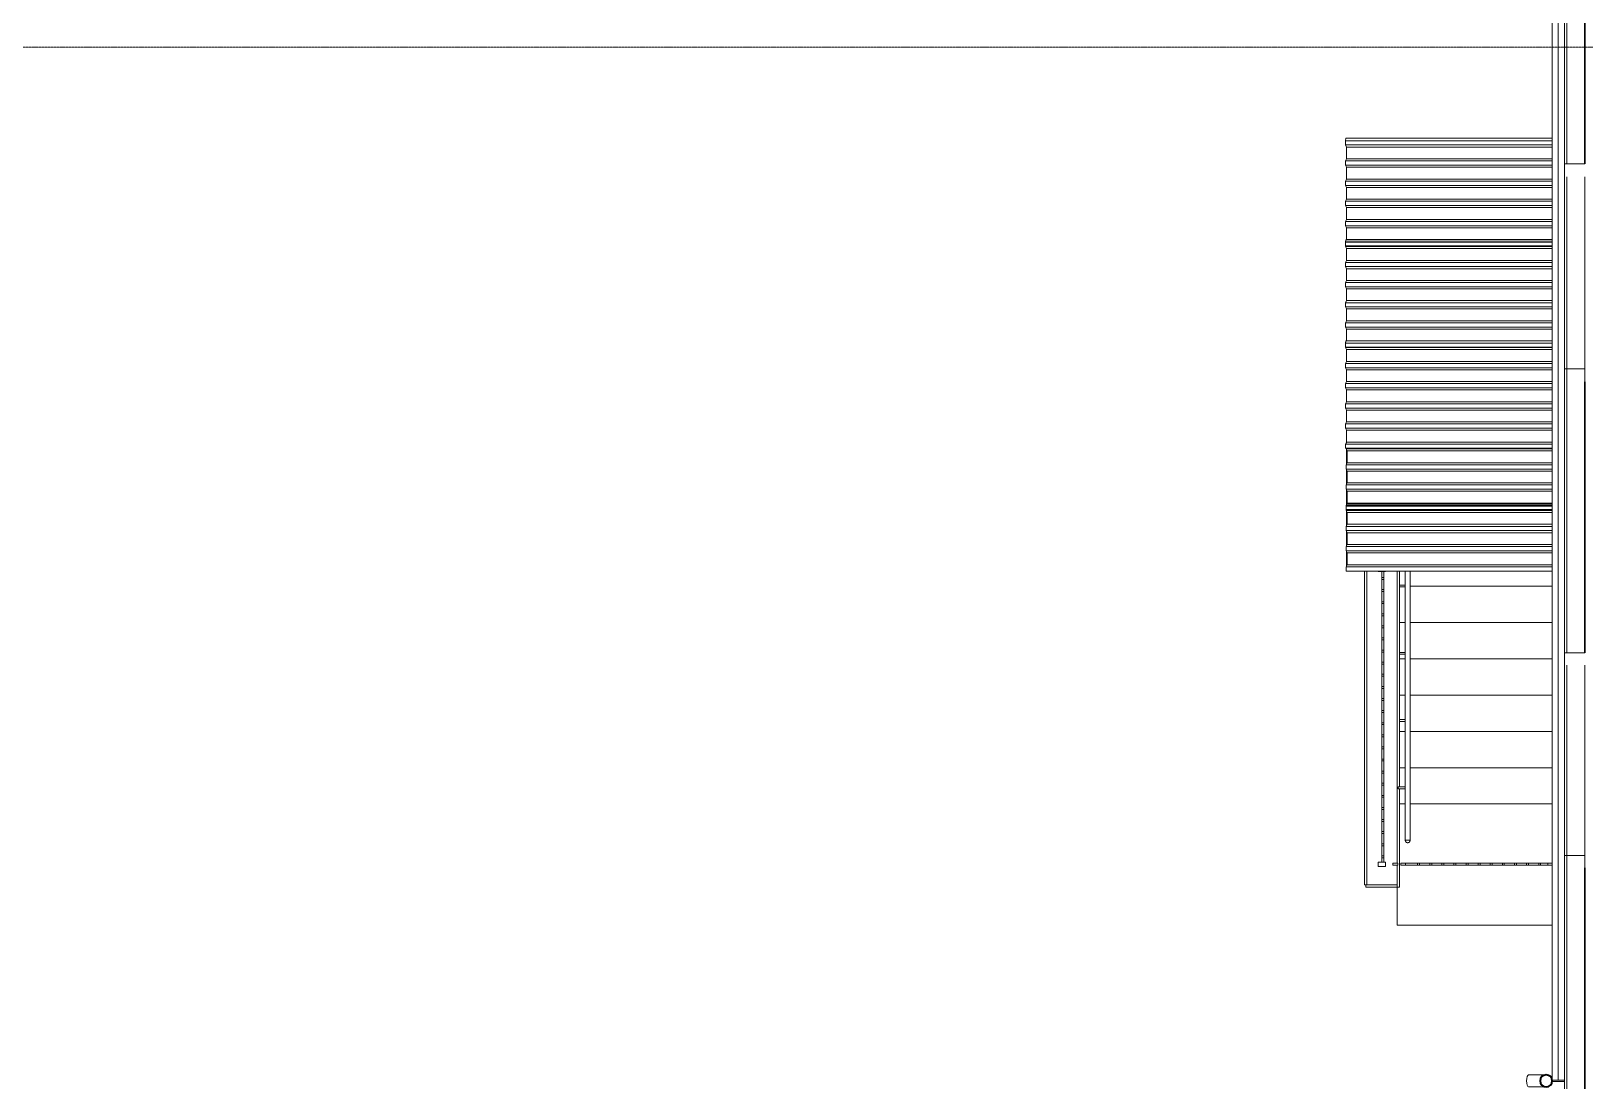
# Model space of a CAD drawing. Header units: millimetres. Extents: x -10915 to 60194, y -32941 to 46712.
# Drawn here: x 32596 to 45432, y 28005 to 36678 of the extents above; entities that cross this region are included whole.
import ezdxf

# ---------------------------------------------------------------- set-up
doc = ezdxf.new("R2010")
doc.units = ezdxf.units.MM
doc.linetypes.add('ADSK_Линия сетки', pattern=[25, 20, -2.5, 0, -2.5])
for name, color, linetype, lineweight in [('Крыша', 7, 'Continuous', 9), ('Крыша штриховка', 7, 'Continuous', 9), ('Лестницы', 7, 'Continuous', 9), ('Обобщенные модели', 7, 'Continuous', 18), ('Ограждение', 7, 'Continuous', 9), ('Оси', 7, 'Continuous', 9), ('Перекрытие', 7, 'Continuous', 18), ('Стены внутренние', 7, 'Continuous', 18), ('Стены наружные', 7, 'Continuous', 18), ('Стены несущие', 7, 'Continuous', 30), ('Стены отделка', 7, 'Continuous', 30), ('Стены штриховка', 7, 'Continuous', 9)]:
    doc.layers.add(name, color=color, linetype=linetype, lineweight=lineweight)

# ---------------------------------------------------------------- blocks, each defined once
blk = doc.blocks.new('Водосток - Тип 1 _карниз больше 490мм_-5178134-План полов 2-го этажа')
at = {"layer": 'Обобщенные модели'}
for p, q in [((75, 306), (75, 264)), ((175, 264), (175, 306)), ((120, 109), (120, 10)), ((130, 10), (130, 109))]:
    blk.add_line(p, q, dxfattribs=at)
at = {"layer": 'Обобщенные модели', "flags": 128}
for points in [[(75, 173), (75, 174), (75, 177), (75, 180), (75, 183), (75, 186), (75, 190), (75, 193), (75, 197), (75, 201), (75, 205), (75, 210), (75, 214), (75, 219), (75, 224), (75, 229), (75, 234), (75, 239), (75, 245), (75, 250), (75, 256), (75, 261), (75, 264)], [(175, 264), (175, 258), (175, 252), (175, 247), (175, 242), (175, 236), (175, 231), (175, 226), (175, 221), (175, 216), (175, 212), (175, 207), (175, 203), (175, 199), (175, 195), (175, 191), (175, 188), (175, 184), (175, 181), (175, 178), (175, 175), (175, 173)]]:
    blk.add_lwpolyline(points, dxfattribs=at)
at = {"layer": 'Обобщенные модели'}
for radius, start, end in [(52, 90, 270), (50, 167.1429, 168.9964), (50, 191.0036, 192.8571), (50, 139.417, 143.7992), (50, 216.2008, 220.583), (50, 113.3059, 115.7143), (52, 270, 90), (50, 64.2857, 66.6941), (50, 36.2008, 40.583), (50, 319.417, 323.7992), (50, 11.0036, 12.8571), (50, 347.1429, 348.9964), (50, 244.2857, 246.6941), (50, 293.3059, 295.7143)]:
    blk.add_arc((125, 160), radius, start, end, dxfattribs=at)
at = {"layer": 'Обобщенные модели', "lineweight": 40}
for start, end in [(90, 270), (270, 90)]:
    blk.add_arc((125, 160), 50, start, end, dxfattribs=at)
at = {"layer": 'Обобщенные модели'}
for start_param, end_param in [(4.712389, 6.283185), (3.141593, 4.712389)]:
    blk.add_ellipse((125, 306), major_axis=(-50, 0), ratio=0.309017, start_param=start_param, end_param=end_param, dxfattribs=at)
blk = doc.blocks.new('Roof Cladding - 833x50mm-4469559-План полов 2-го этажа')
at = {"layer": 'Обобщенные модели'}
for p, q in [((43455, 35772), (43458, 35792)), ((43455, 35737), (43455, 35772)), ((43455, 35772), (45162, 35772)), ((43462, 35720), (43455, 35737)), ((43455, 35737), (45162, 35737)), ((43458, 35792), (45162, 35792)), ((43462, 35622), (43462, 35720)), ((45162, 35720), (43462, 35720)), ((43455, 35605), (43462, 35622)), ((43455, 35570), (43455, 35605)), ((45162, 35605), (43455, 35605)), ((43462, 35553), (43455, 35570)), ((45162, 35570), (43455, 35570)), ((45162, 35622), (43462, 35622)), ((43455, 35438), (43462, 35455)), ((43455, 35403), (43455, 35438)), ((45162, 35438), (43455, 35438)), ((43462, 35455), (43462, 35553)), ((45162, 35553), (43462, 35553)), ((45162, 35455), (43462, 35455)), ((43462, 35386), (43455, 35403)), ((45162, 35403), (43455, 35403)), ((43462, 35289), (43462, 35386)), ((45162, 35386), (43462, 35386)), ((43455, 35272), (43462, 35289)), ((43455, 35237), (43455, 35272)), ((45162, 35272), (43455, 35272)), ((43462, 35220), (43455, 35237)), ((45162, 35237), (43455, 35237)), ((45162, 35289), (43462, 35289)), ((43462, 35122), (43462, 35220)), ((45162, 35220), (43462, 35220)), ((43455, 35105), (43462, 35122)), ((43455, 35070), (43455, 35105)), ((45162, 35105), (43455, 35105)), ((43462, 35053), (43455, 35070)), ((45162, 35070), (43455, 35070)), ((45162, 35122), (43462, 35122)), ((43462, 34955), (43462, 35053)), ((45162, 35053), (43462, 35053)), ((43455, 34938), (43456, 34940)), ((43455, 34903), (43455, 34938)), ((45162, 34938), (43455, 34938)), ((45162, 34955), (43462, 34955)), ((45162, 34903), (43455, 34903))]:
    blk.add_line(p, q, dxfattribs=at)
blk = doc.blocks.new('Roof Cladding - 833x50mm-V35-План полов 2-го этажа')
at = {"layer": 'Обобщенные модели'}
for p, q in [((43454, 34934), (43457, 34954)), ((43454, 34899), (43454, 34934)), ((43454, 34934), (45162, 34934)), ((43457, 34954), (45162, 34954)), ((43462, 34882), (43454, 34899)), ((43454, 34899), (45162, 34899)), ((43462, 34784), (43462, 34882)), ((45162, 34882), (43462, 34882)), ((43454, 34767), (43462, 34784)), ((43454, 34732), (43454, 34767)), ((45162, 34767), (43454, 34767)), ((43462, 34715), (43454, 34732)), ((45162, 34732), (43454, 34732)), ((45162, 34784), (43462, 34784)), ((43462, 34618), (43462, 34715)), ((45162, 34715), (43462, 34715)), ((43454, 34601), (43462, 34618)), ((43454, 34566), (43454, 34601)), ((45162, 34601), (43454, 34601)), ((43462, 34549), (43454, 34566)), ((45162, 34566), (43454, 34566)), ((45162, 34618), (43462, 34618)), ((43462, 34451), (43462, 34549)), ((45162, 34549), (43462, 34549)), ((43454, 34434), (43462, 34451)), ((43454, 34399), (43454, 34434)), ((45162, 34434), (43454, 34434)), ((45162, 34451), (43462, 34451)), ((43462, 34382), (43454, 34399)), ((45162, 34399), (43454, 34399)), ((43454, 34267), (43462, 34284)), ((43462, 34284), (43462, 34382)), ((45162, 34382), (43462, 34382)), ((45162, 34284), (43462, 34284)), ((43454, 34232), (43454, 34267)), ((45162, 34267), (43454, 34267)), ((43462, 34215), (43454, 34232)), ((45162, 34232), (43454, 34232)), ((43462, 34119), (43462, 34215)), ((45162, 34215), (43462, 34215)), ((43454, 34101), (43456, 34104)), ((43454, 34066), (43454, 34101)), ((45162, 34101), (43454, 34101)), ((45162, 34066), (43454, 34066))]:
    blk.add_line(p, q, dxfattribs=at)
blk = doc.blocks.new('Roof Cladding - 833x50mm-V36-План полов 2-го этажа')
at = {"layer": 'Обобщенные модели'}
for p, q in [((43455, 34101), (43458, 34119)), ((43455, 34064), (43455, 34099)), ((43455, 34099), (45162, 34099)), ((43462, 34047), (43455, 34064)), ((43455, 34064), (45162, 34064)), ((43458, 34119), (45162, 34119)), ((43462, 33949), (43462, 34047)), ((45162, 34047), (43462, 34047)), ((43455, 33932), (43462, 33949)), ((43455, 33897), (43455, 33932)), ((45162, 33932), (43455, 33932)), ((43462, 33880), (43455, 33897)), ((45162, 33897), (43455, 33897)), ((45162, 33949), (43462, 33949)), ((43455, 33766), (43462, 33783)), ((43455, 33731), (43455, 33766)), ((45162, 33766), (43455, 33766)), ((43462, 33783), (43462, 33880)), ((45162, 33880), (43462, 33880)), ((45162, 33783), (43462, 33783)), ((43462, 33714), (43455, 33731)), ((45162, 33731), (43455, 33731)), ((43462, 33616), (43462, 33714)), ((45162, 33714), (43462, 33714)), ((43455, 33599), (43462, 33616)), ((43455, 33564), (43455, 33599)), ((45162, 33599), (43455, 33599)), ((43462, 33547), (43455, 33564)), ((45162, 33564), (43455, 33564)), ((45162, 33616), (43462, 33616)), ((43462, 33449), (43462, 33547)), ((45162, 33547), (43462, 33547)), ((43455, 33432), (43462, 33449)), ((43455, 33397), (43455, 33432)), ((45162, 33432), (43455, 33432)), ((43462, 33380), (43455, 33397)), ((45162, 33397), (43455, 33397)), ((45162, 33449), (43462, 33449)), ((43462, 33283), (43462, 33380)), ((45162, 33380), (43462, 33380)), ((43455, 33266), (43462, 33283)), ((43455, 33231), (43455, 33266)), ((45162, 33266), (43455, 33266)), ((45162, 33283), (43462, 33283)), ((45162, 33231), (43455, 33231))]:
    blk.add_line(p, q, dxfattribs=at)
blk = doc.blocks.new('Ограждение 6 - Ограждение 1-1952564-План полов 2-го этажа')
at = {"layer": 'Ограждение'}
for p, q in [((43725, 32217), (43725, 32214)), ((43725, 32214), (43785, 32214)), ((43754, 32164), (43754, 32214)), ((43754, 32148), (43754, 32164)), ((43770, 32164), (43754, 32164)), ((43770, 32148), (43754, 32148)), ((43754, 32064), (43754, 32148)), ((43770, 32214), (43770, 32164)), ((43770, 32164), (43770, 32148)), ((43770, 32148), (43770, 32064)), ((43785, 32214), (43785, 32217)), ((43754, 32048), (43754, 32064)), ((43770, 32064), (43754, 32064)), ((43754, 32048), (43770, 32048)), ((43754, 31964), (43754, 32048)), ((43754, 31948), (43754, 31964)), ((43770, 31964), (43754, 31964)), ((43770, 32064), (43770, 32048)), ((43770, 32048), (43770, 31964)), ((43770, 31964), (43770, 31948)), ((43754, 31948), (43770, 31948)), ((43754, 31864), (43754, 31948)), ((43754, 31848), (43754, 31864)), ((43770, 31864), (43754, 31864)), ((43754, 31848), (43770, 31848)), ((43754, 31764), (43754, 31848)), ((43770, 31948), (43770, 31864)), ((43770, 31864), (43770, 31848)), ((43770, 31848), (43770, 31764)), ((43754, 31748), (43754, 31764)), ((43770, 31764), (43754, 31764)), ((43754, 31748), (43770, 31748)), ((43754, 31664), (43754, 31748)), ((43770, 31764), (43770, 31748)), ((43770, 31748), (43770, 31664)), ((43754, 31648), (43754, 31664)), ((43770, 31664), (43754, 31664)), ((43754, 31648), (43770, 31648)), ((43754, 31564), (43754, 31648)), ((43770, 31664), (43770, 31648)), ((43770, 31648), (43770, 31564)), ((43754, 31548), (43754, 31564)), ((43770, 31564), (43754, 31564)), ((43754, 31548), (43770, 31548)), ((43754, 31464), (43754, 31548)), ((43754, 31448), (43754, 31464)), ((43770, 31464), (43754, 31464)), ((43770, 31564), (43770, 31548)), ((43770, 31548), (43770, 31464)), ((43770, 31464), (43770, 31448)), ((43754, 31448), (43770, 31448)), ((43754, 31364), (43754, 31448)), ((43754, 31348), (43754, 31364)), ((43770, 31364), (43754, 31364)), ((43754, 31348), (43770, 31348)), ((43754, 31264), (43754, 31348)), ((43770, 31448), (43770, 31364)), ((43770, 31364), (43770, 31348)), ((43770, 31348), (43770, 31264)), ((43754, 31248), (43754, 31264)), ((43770, 31264), (43754, 31264)), ((43754, 31248), (43770, 31248)), ((43754, 31164), (43754, 31248)), ((43770, 31264), (43770, 31248)), ((43770, 31248), (43770, 31164)), ((43754, 31148), (43754, 31164)), ((43770, 31164), (43754, 31164)), ((43754, 31148), (43770, 31148)), ((43754, 31064), (43754, 31148)), ((43754, 31048), (43754, 31064)), ((43770, 31064), (43754, 31064)), ((43770, 31164), (43770, 31148)), ((43770, 31148), (43770, 31064)), ((43770, 31064), (43770, 31048)), ((43754, 31048), (43770, 31048)), ((43754, 30964), (43754, 31048)), ((43754, 30948), (43754, 30964)), ((43770, 30964), (43754, 30964)), ((43754, 30948), (43770, 30948)), ((43754, 30864), (43754, 30948)), ((43770, 31048), (43770, 30964)), ((43770, 30964), (43770, 30948)), ((43770, 30948), (43770, 30864)), ((43754, 30848), (43754, 30864)), ((43770, 30864), (43754, 30864)), ((43754, 30848), (43770, 30848)), ((43754, 30764), (43754, 30848)), ((43770, 30864), (43770, 30848)), ((43770, 30848), (43770, 30764)), ((43754, 30748), (43754, 30764)), ((43770, 30764), (43754, 30764)), ((43754, 30748), (43770, 30748)), ((43754, 30665), (43754, 30748)), ((43770, 30764), (43770, 30748)), ((43770, 30748), (43770, 30665)), ((43754, 30648), (43754, 30664)), ((43770, 30664), (43754, 30664)), ((43754, 30648), (43770, 30648)), ((43754, 30564), (43754, 30648)), ((43754, 30548), (43754, 30564)), ((43770, 30564), (43754, 30564)), ((43770, 30664), (43770, 30648)), ((43770, 30648), (43770, 30564)), ((43770, 30564), (43770, 30548)), ((43754, 30548), (43770, 30548)), ((43754, 30464), (43754, 30548)), ((43754, 30448), (43754, 30464)), ((43770, 30464), (43754, 30464)), ((43754, 30448), (43770, 30448)), ((43754, 30364), (43754, 30448)), ((43770, 30548), (43770, 30464)), ((43770, 30464), (43770, 30448)), ((43770, 30448), (43770, 30364)), ((43754, 30348), (43754, 30364)), ((43770, 30364), (43754, 30364)), ((43754, 30348), (43770, 30348)), ((43754, 30264), (43754, 30348)), ((43770, 30364), (43770, 30348)), ((43770, 30348), (43770, 30264)), ((43754, 30248), (43754, 30264)), ((43770, 30264), (43754, 30264)), ((43754, 30248), (43770, 30248)), ((43754, 30164), (43754, 30248)), ((43770, 30264), (43770, 30248)), ((43770, 30248), (43770, 30164)), ((43754, 30148), (43754, 30164)), ((43770, 30164), (43754, 30164)), ((43754, 30148), (43770, 30148)), ((43754, 30064), (43754, 30148)), ((43754, 30048), (43754, 30064)), ((43770, 30064), (43754, 30064)), ((43754, 30048), (43770, 30048)), ((43754, 29964), (43754, 30048)), ((43770, 30164), (43770, 30148)), ((43770, 30148), (43770, 30064)), ((43770, 30064), (43770, 30048)), ((43770, 30048), (43770, 29964)), ((43754, 29948), (43754, 29964)), ((43770, 29964), (43754, 29964)), ((43754, 29948), (43770, 29948)), ((43754, 29864), (43754, 29948)), ((43770, 29964), (43770, 29948)), ((43770, 29948), (43770, 29864)), ((43725, 29812), (43725, 29777)), ((43785, 29812), (43725, 29812)), ((43754, 29848), (43754, 29864)), ((43770, 29864), (43754, 29864)), ((43754, 29848), (43770, 29848)), ((43754, 29812), (43754, 29848)), ((43770, 29864), (43770, 29848)), ((43770, 29848), (43770, 29812)), ((43785, 29777), (43785, 29812)), ((43846, 29803), (43886, 29803)), ((43846, 29787), (43846, 29803)), ((43886, 29787), (43846, 29787)), ((43886, 29803), (43886, 29787)), ((43910, 29803), (43950, 29803)), ((43910, 29787), (43910, 29803)), ((43950, 29787), (43910, 29787)), ((43950, 29803), (43950, 29787)), ((43950, 29803), (44050, 29803)), ((44050, 29787), (43950, 29787)), ((44050, 29803), (44066, 29803)), ((44050, 29787), (44050, 29803)), ((44066, 29787), (44050, 29787)), ((44066, 29803), (44066, 29787)), ((44066, 29803), (44150, 29803)), ((44150, 29787), (44066, 29787)), ((44150, 29803), (44166, 29803)), ((44150, 29787), (44150, 29803)), ((44166, 29787), (44150, 29787)), ((44166, 29803), (44166, 29787)), ((44166, 29803), (44250, 29803)), ((44250, 29787), (44166, 29787)), ((44250, 29803), (44266, 29803)), ((44250, 29787), (44250, 29803)), ((44266, 29787), (44250, 29787)), ((44266, 29803), (44266, 29787)), ((44266, 29803), (44350, 29803)), ((44350, 29787), (44266, 29787)), ((44350, 29803), (44366, 29803)), ((44350, 29787), (44350, 29803)), ((44366, 29787), (44350, 29787)), ((44366, 29803), (44366, 29787)), ((44366, 29803), (44450, 29803)), ((44450, 29787), (44366, 29787)), ((44450, 29803), (44466, 29803)), ((44450, 29787), (44450, 29803)), ((44466, 29787), (44450, 29787)), ((44466, 29803), (44466, 29787)), ((44466, 29803), (44550, 29803)), ((44550, 29787), (44466, 29787)), ((44550, 29803), (44566, 29803)), ((44550, 29787), (44550, 29803)), ((44566, 29787), (44550, 29787)), ((44566, 29803), (44566, 29787)), ((44566, 29803), (44650, 29803)), ((44650, 29787), (44566, 29787)), ((44650, 29803), (44666, 29803)), ((44650, 29787), (44650, 29803)), ((44666, 29787), (44650, 29787)), ((44666, 29803), (44666, 29787)), ((44666, 29803), (44750, 29803)), ((44750, 29787), (44666, 29787)), ((44750, 29803), (44766, 29803)), ((44750, 29787), (44750, 29803)), ((44766, 29787), (44750, 29787)), ((44766, 29803), (44766, 29787)), ((44766, 29803), (44850, 29803)), ((44850, 29787), (44766, 29787)), ((44850, 29803), (44866, 29803)), ((44850, 29787), (44850, 29803)), ((44866, 29787), (44850, 29787)), ((44866, 29803), (44866, 29787)), ((44866, 29803), (44950, 29803)), ((44950, 29787), (44866, 29787)), ((44950, 29803), (44966, 29803)), ((44950, 29787), (44950, 29803)), ((44966, 29787), (44950, 29787)), ((44966, 29803), (44966, 29787)), ((44966, 29803), (45050, 29803)), ((45050, 29787), (44966, 29787)), ((45050, 29803), (45066, 29803)), ((45050, 29787), (45050, 29803)), ((45066, 29787), (45050, 29787)), ((45066, 29803), (45066, 29787)), ((45066, 29803), (45125, 29803)), ((45125, 29787), (45066, 29787)), ((45125, 29803), (45162, 29803)), ((45125, 29787), (45125, 29803)), ((45162, 29787), (45125, 29787)), ((43725, 29777), (43785, 29777))]:
    blk.add_line(p, q, dxfattribs=at)
blk = doc.blocks.new('Roof Cladding - 333x50mm 2-4496952-План полов 2-го этажа')
at = {"layer": 'Обобщенные модели'}
for p, q in [((43460, 33268), (43462, 33281)), ((43462, 33281), (45162, 33281)), ((43459, 33226), (43459, 33231)), ((43467, 33209), (43459, 33226)), ((43459, 33226), (45162, 33226)), ((43467, 33112), (43467, 33209)), ((45162, 33209), (43467, 33209)), ((43459, 33095), (43467, 33112)), ((43459, 33060), (43459, 33095)), ((45162, 33095), (43459, 33095)), ((43467, 33043), (43459, 33060)), ((45162, 33060), (43459, 33060)), ((45162, 33112), (43467, 33112)), ((43467, 32945), (43467, 33043)), ((45162, 33043), (43467, 33043)), ((43459, 32928), (43467, 32945)), ((43459, 32893), (43459, 32928)), ((45162, 32928), (43459, 32928)), ((43467, 32876), (43459, 32893)), ((45162, 32893), (43459, 32893)), ((45162, 32945), (43467, 32945)), ((43467, 32778), (43467, 32876)), ((45162, 32876), (43467, 32876)), ((43459, 32761), (43461, 32766)), ((43459, 32726), (43459, 32761)), ((45162, 32761), (43459, 32761)), ((43464, 32772), (43467, 32778)), ((45162, 32778), (43467, 32778)), ((45162, 32726), (43459, 32726))]:
    blk.add_line(p, q, dxfattribs=at)
blk = doc.blocks.new('Roof Cladding - 333x50mm 2-V62-План полов 2-го этажа')
at = {"layer": 'Обобщенные модели'}
for p, q in [((43459, 32717), (43459, 32752)), ((43459, 32752), (45162, 32752)), ((43461, 32766), (43462, 32772)), ((43462, 32772), (45162, 32772)), ((43467, 32700), (43459, 32717)), ((43459, 32717), (45162, 32717)), ((43467, 32603), (43467, 32700)), ((45162, 32700), (43467, 32700)), ((43459, 32586), (43467, 32603)), ((43459, 32551), (43459, 32586)), ((45162, 32586), (43459, 32586)), ((43467, 32534), (43459, 32551)), ((45162, 32551), (43459, 32551)), ((45162, 32603), (43467, 32603)), ((43467, 32436), (43467, 32534)), ((45162, 32534), (43467, 32534)), ((43459, 32419), (43467, 32436)), ((43459, 32384), (43459, 32419)), ((45162, 32419), (43459, 32419)), ((43467, 32367), (43459, 32384)), ((45162, 32384), (43459, 32384)), ((45162, 32436), (43467, 32436)), ((43467, 32269), (43467, 32367)), ((45162, 32367), (43467, 32367)), ((43459, 32252), (43467, 32269)), ((43459, 32217), (43459, 32252)), ((45162, 32252), (43459, 32252)), ((45162, 32269), (43467, 32269)), ((45162, 32217), (43459, 32217))]:
    blk.add_line(p, q, dxfattribs=at)
blk = doc.blocks.new('Тип перил - Перила_Внутренний_-6957739-План полов 2-го этажа')
at = {"layer": 'Ограждение'}
for p, q in [((43948, 32217), (43948, 30294)), ((43988, 30294), (43988, 32217)), ((43948, 30276), (43948, 29993)), ((43988, 29993), (43988, 30276)), ((43965, 29993), (43970, 29993))]:
    blk.add_line(p, q, dxfattribs=at)
at = {"layer": 'Ограждение', "flags": 128}
for points in [[(43948, 30294), (43948, 30293), (43948, 30292), (43948, 30291), (43948, 30290), (43948, 30289), (43948, 30288), (43948, 30287), (43948, 30285), (43948, 30284), (43948, 30283), (43948, 30282), (43948, 30281), (43948, 30280), (43948, 30278), (43948, 30277), (43948, 30276), (43948, 30276)], [(43988, 30276), (43988, 30277), (43988, 30278), (43988, 30279), (43988, 30280), (43988, 30282), (43988, 30283), (43988, 30284), (43988, 30285), (43988, 30286), (43988, 30287), (43988, 30288), (43988, 30289), (43988, 30290), (43988, 30291), (43988, 30292), (43988, 30293), (43988, 30294)]]:
    blk.add_lwpolyline(points, dxfattribs=at)
blk = doc.blocks.new('Тип перил - D40-16087-План полов 2-го этажа')
at = {"layer": 'Ограждение', "flags": 128}
for points in [[(0, 20), (1, 20), (2, 20), (2, 20), (3, 20), (4, 20), (5, 19), (6, 19), (6, 19), (7, 19), (8, 18), (9, 18), (9, 18), (10, 17), (11, 17), (11, 17), (12, 16), (13, 16), (13, 15), (14, 14), (14, 14), (15, 13), (15, 13), (16, 12), (16, 11), (17, 11), (17, 10), (18, 9), (18, 9), (18, 8), (19, 7), (19, 6), (19, 6), (19, 5), (20, 4), (20, 3), (20, 3), (20, 2), (20, 1), (20, 0), (20, 0)], [(20, 0), (20, -1), (20, -2), (20, -2), (20, -3), (20, -4), (19, -5), (19, -6), (19, -6), (19, -7), (18, -8), (18, -9), (18, -9), (17, -10), (17, -11), (17, -11), (16, -12), (16, -13), (15, -13), (14, -14), (14, -14), (13, -15), (13, -15), (12, -16), (11, -16), (11, -17), (10, -17), (9, -18), (9, -18), (8, -18), (7, -19), (6, -19), (6, -19), (5, -19), (4, -20), (3, -20), (3, -20), (2, -20), (1, -20), (0, -20), (0, -20)]]:
    blk.add_lwpolyline(points, dxfattribs=at)
blk = doc.blocks.new('Тип перил - Перила_Внутренний_-V77-План полов 2-го этажа')
at = {"layer": 'Ограждение'}
for p, q in [((43948, 32217), (43948, 30306)), ((43988, 32217), (43988, 30306)), ((43948, 30276), (43948, 30306)), ((43988, 30276), (43988, 30306)), ((43948, 30276), (43948, 29993)), ((43988, 30276), (43988, 29993)), ((43988, 29993), (43948, 29993))]:
    blk.add_line(p, q, dxfattribs=at)
blk = doc.blocks.new('ADSK_Ограждение_Опоры_Г_образная - D15 высота60 консоль80-16089-План полов 2-го этажа')
at = {"layer": 'Ограждение'}
for p, q in [((-7, 67), (-7, 20)), ((8, 20), (8, 67))]:
    blk.add_line(p, q, dxfattribs=at)
blk = doc.blocks.new('ADSK_Ограждение_Опоры_Г_образная - D15 высота60 консоль80-V78-План полов 2-го этажа')
at = {"layer": 'Ограждение'}
for p, q in [((-7.5, 80), (-7.5, 20)), ((0, 80), (-7.5, 80)), ((7.5, 80), (0, 80)), ((7.5, 20), (7.5, 80))]:
    blk.add_line(p, q, dxfattribs=at)

msp = doc.modelspace()

# ---------------------------------------------------------------- hatches: boundary and pattern name
at = {"layer": 'Крыша штриховка'}
h = msp.add_hatch(dxfattribs=at)
h.set_pattern_fill('FP_27', color=256, style=0, pattern_type=2)
h.set_pattern_definition([(270, (51748.92, 4544.26), (355.568, 2e-14), [400, 0, 0, 0]), (270, (51833.86, 4544.26), (355.568, 2e-14), [400, 0, 0, 0]), (270, (51838.8, 4544.26), (355.568, 2e-14), [400, 0, 0, 0]), (270, (51715.34, 4544.26), (355.568, 2e-14), [400, 0, 0, 0]), (270, (51720.28, 4544.26), (355.568, 2e-14), [400, 0, 0, 0]), (270, (51744, 4544.26), (355.568, 2e-14), [400, 0, 0, 0]), (270, (51862.5, 4544.26), (355.568, 2e-14), [400, 0, 0, 0]), (270, (51981.03, 4544.26), (355.568, 2e-14), [400, 0, 0, 0]), (270, (51985.97, 4544.26), (355.568, 2e-14), [400, 0, 0, 0]), (270, (52070.9, 4544.26), (355.568, 2e-14), [400, 0, 0, 0]), (270, (51867.44, 4544.26), (355.568, 2e-14), [400, 0, 0, 0]), (270, (51952.4, 4544.26), (355.568, 2e-14), [400, 0, 0, 0]), (270, (51957.32, 4544.26), (355.568, 2e-14), [400, 0, 0, 0])])
h.paths.add_polyline_path([(43461.854, 32258.738), (43466.522, 32269.531), (43466.522, 32366.898), (43461.854, 32377.358), (43461.854, 32269.198)])
h.paths.add_polyline_path([(43461.854, 32425.438), (43466.522, 32435.898), (43466.522, 32533.598), (43461.854, 32544.058), (43461.854, 32435.898)])
h.paths.add_polyline_path([(43461.854, 32592.138), (43466.522, 32602.598), (43466.522, 32700.298), (43461.854, 32710.758), (43461.854, 32602.598)])
h.paths.add_polyline_path([(43461.854, 32770.957), (43462.064, 32772.298), (43463.804, 32772.298), (43466.522, 32778.389), (43466.522, 32876.089), (43461.854, 32886.548), (43461.854, 32772.298)])
h.paths.add_polyline_path([(43461.854, 32934.629), (43466.522, 32945.089), (43466.522, 33042.789), (43461.854, 33053.248), (43461.854, 32945.089)])
h.paths.add_polyline_path([(43461.854, 33101.329), (43466.522, 33111.789), (43466.522, 33209.489), (43461.854, 33219.948), (43461.854, 33111.789)])
h.paths.add_polyline_path([(43461.854, 33281.464), (43462.373, 33282.628), (43461.854, 33281.489)])
h.paths.add_polyline_path([(43461.854, 33448.164), (43462.373, 33449.328), (43461.854, 33449.328)])
h.paths.add_polyline_path([(43461.854, 33614.864), (43462.373, 33616.028), (43461.854, 33616.028)])
h.paths.add_polyline_path([(43461.854, 33781.564), (43462.373, 33782.728), (43461.854, 33782.728)])
h.paths.add_polyline_path([(43461.854, 33948.264), (43462.373, 33949.428), (43461.854, 33949.428)])
h.paths.add_polyline_path([(43461.869, 34954.128), (43462.373, 34955.259), (43461.854, 34954.128)])
h.paths.add_polyline_path([(43461.854, 35120.795), (43462.373, 35121.959), (43461.854, 35121.959)])
h.paths.add_polyline_path([(43461.854, 35287.495), (43462.373, 35288.659), (43461.854, 35288.659)])
h.paths.add_polyline_path([(43461.854, 35454.195), (43462.373, 35455.359), (43461.854, 35455.359)])
h.paths.add_polyline_path([(43461.854, 35620.895), (43462.373, 35622.059), (43461.854, 35622.059)])

# ---------------------------------------------------------------- linework, layer by layer
at = {"layer": 'Крыша'}
for p, q in [((43461.854, 35720.923), (43461.854, 35620.895)), ((43461.854, 35554.223), (43461.854, 35454.195)), ((43461.854, 35387.523), (43461.854, 35287.495)), ((43461.854, 35220.823), (43461.854, 35120.795)), ((43461.854, 35054.123), (43461.854, 34954.128)), ((43461.854, 34048.292), (43461.854, 33948.264)), ((43461.854, 33881.592), (43461.854, 33781.564)), ((43461.854, 33714.892), (43461.854, 33614.864)), ((43461.854, 33548.192), (43461.854, 33448.164)), ((43461.854, 33381.492), (43461.854, 33281.464)), ((43461.854, 33219.948), (43461.854, 33101.329)), ((43461.854, 33053.248), (43461.854, 32934.629)), ((43461.854, 32886.548), (43461.854, 32770.957)), ((43461.854, 32710.758), (43461.854, 32592.138)), ((43461.854, 32544.058), (43461.854, 32425.438)), ((43461.854, 32377.358), (43461.854, 32258.738))]:
    msp.add_line(p, q, dxfattribs=at)
at = {"layer": 'Лестницы'}
for p, q in [((45161.854, 32092.525), (43987.707, 32092.525)), ((45161.854, 32092.525), (43987.707, 32092.525)), ((43947.707, 31792.525), (43900.777, 31792.525)), ((43947.707, 31792.525), (43900.777, 31792.525)), ((45161.854, 31792.525), (43987.707, 31792.525)), ((45161.854, 31792.525), (43987.707, 31792.525)), ((43947.707, 31492.525), (43900.777, 31492.525)), ((43947.707, 31492.525), (43900.777, 31492.525)), ((45161.854, 31492.525), (43987.707, 31492.525)), ((45161.854, 31492.525), (43987.707, 31492.525)), ((43947.707, 31192.525), (43900.777, 31192.525)), ((43947.707, 31192.525), (43900.777, 31192.525)), ((45161.854, 31192.525), (43987.707, 31192.525)), ((45161.854, 31192.525), (43987.707, 31192.525)), ((43947.707, 30892.525), (43900.777, 30892.525)), ((43947.707, 30892.525), (43900.777, 30892.525)), ((45161.854, 30892.525), (43987.707, 30892.525)), ((45161.854, 30892.525), (43987.707, 30892.525)), ((43947.707, 30592.525), (43900.777, 30592.525)), ((43947.707, 30592.525), (43900.777, 30592.525)), ((45161.854, 30592.525), (43987.707, 30592.525)), ((45161.854, 30592.525), (43987.707, 30592.525)), ((43948.268, 30292.525), (43900.777, 30292.525)), ((45161.854, 30292.525), (43987.64, 30292.525))]:
    msp.add_line(p, q, dxfattribs=at)
at = {"layer": 'Оси', "linetype": 'ADSK_Линия сетки'}
msp.add_line((-10114.729, 36545), (56004.853, 36545), dxfattribs=at)
at = {"layer": 'Перекрытие'}
for p, q in [((43948.268, 30292.525), (43900.777, 30292.525)), ((45161.854, 30292.525), (43987.64, 30292.525)), ((43880.777, 29604.293), (43880.777, 29292.525)), ((43880.777, 29292.525), (45161.854, 29292.525))]:
    msp.add_line(p, q, dxfattribs=at)
at = {"layer": 'Стены внутренние'}
for p, q in [((43630.777, 29624.293), (43630.777, 32217.198)), ((43880.777, 32217.198), (43880.777, 29802.598))]:
    msp.add_line(p, q, dxfattribs=at)
at = {"layer": 'Стены наружные'}
for p, q in [((45161.854, 28013.425), (45161.854, 43265.021)), ((45211.854, 43274.208), (45211.854, 28009.313)), ((45261.854, 33886.835), (45261.854, 35581.835)), ((45281.854, 33886.835), (45281.854, 35474.546)), ((45431.854, 35474.546), (45431.854, 33886.835)), ((43610.777, 29624.293), (43610.777, 32217.198)), ((43900.777, 32217.198), (43900.777, 30433.338)), ((45261.854, 29867.302), (45261.854, 31542.302)), ((45281.854, 29867.302), (45281.854, 31439.544)), ((45431.854, 31439.544), (45431.854, 29867.302)), ((43900.777, 30418.849), (43900.777, 29604.293)), ((43880.777, 29786.598), (43880.777, 29604.293)), ((43610.777, 29624.293), (43880.777, 29624.293)), ((43620.777, 29624.293), (43620.777, 29604.293)), ((43900.777, 29604.293), (43620.777, 29604.293))]:
    msp.add_line(p, q, dxfattribs=at)
at = {"layer": 'Стены несущие'}
for p, q in [((45431.854, 35581.835), (45431.854, 42908.805)), ((45431.854, 31542.302), (45431.854, 33779.546)), ((45431.854, 27414.541), (45431.854, 29764.544))]:
    msp.add_line(p, q, dxfattribs=at)
at = {"layer": 'Стены отделка', "lineweight": 9}
for p, q in [((45261.854, 43668.805), (45261.854, 35581.835)), ((45281.854, 35581.835), (45261.854, 35581.835)), ((45431.854, 35581.835), (45281.854, 35581.835)), ((45261.854, 31542.302), (45261.854, 33886.835)), ((45281.854, 33886.835), (45261.854, 33886.835)), ((45281.854, 33886.835), (45281.854, 33779.546)), ((45431.854, 33886.835), (45281.854, 33886.835)), ((45431.854, 33886.835), (45431.854, 33779.546)), ((45281.854, 31542.302), (45261.854, 31542.302)), ((45431.854, 31542.302), (45281.854, 31542.302)), ((45261.854, 27413.541), (45261.854, 29867.302)), ((45281.854, 29867.302), (45261.854, 29867.302)), ((45281.854, 29867.302), (45281.854, 29764.544)), ((45431.854, 29867.302), (45281.854, 29867.302)), ((45431.854, 29867.302), (45431.854, 29764.544))]:
    msp.add_line(p, q, dxfattribs=at)
at = {"layer": 'Стены штриховка'}
for p, q in [((45281.854, 35581.835), (45281.854, 43668.805)), ((45281.854, 43648.805), (45281.854, 35581.835)), ((45281.854, 31542.302), (45281.854, 33886.835)), ((45281.854, 33779.546), (45281.854, 31542.302)), ((45281.854, 27413.541), (45281.854, 29867.302)), ((45281.854, 29764.544), (45281.854, 27414.541))]:
    msp.add_line(p, q, dxfattribs=at)

# ---------------------------------------------------------------- block references
at = {"layer": 'Обобщенные модели'}
for name in ['Roof Cladding - 833x50mm-4469559-План полов 2-го этажа', 'Roof Cladding - 833x50mm-V35-План полов 2-го этажа', 'Roof Cladding - 833x50mm-V36-План полов 2-го этажа', 'Roof Cladding - 333x50mm 2-4496952-План полов 2-го этажа', 'Roof Cladding - 333x50mm 2-V62-План полов 2-го этажа']:
    msp.add_blockref(name, (0, 0), dxfattribs=at)
at = {"layer": 'Обобщенные модели', "rotation": 90.00000000000031}
msp.add_blockref('Водосток - Тип 1 _карниз больше 490мм_-5178134-План полов 2-го этажа', (45271.854, 27879.662), dxfattribs=at)
at = {"layer": 'Ограждение'}
for name in ['Ограждение 6 - Ограждение 1-1952564-План полов 2-го этажа', 'Тип перил - Перила_Внутренний_-6957739-План полов 2-го этажа', 'Тип перил - Перила_Внутренний_-V77-План полов 2-го этажа']:
    msp.add_blockref(name, (0, 0), dxfattribs=at)
for name, p, rotation in [('ADSK_Ограждение_Опоры_Г_образная - D15 высота60 консоль80-16089-План полов 2-го этажа', (43967.707, 32092.525), 90), ('ADSK_Ограждение_Опоры_Г_образная - D15 высота60 консоль80-16089-План полов 2-го этажа', (43967.707, 31537.048), 90), ('ADSK_Ограждение_Опоры_Г_образная - D15 высота60 консоль80-16089-План полов 2-го этажа', (43967.707, 30981.571), 90), ('ADSK_Ограждение_Опоры_Г_образная - D15 высота60 консоль80-V78-План полов 2-го этажа', (43967.707, 30426.094), 90), ('Тип перил - D40-16087-План полов 2-го этажа', (43967.707, 29992.525), 270)]:
    msp.add_blockref(name, p, dxfattribs=dict(at, rotation=rotation))

doc.saveas('drawing.dxf')
